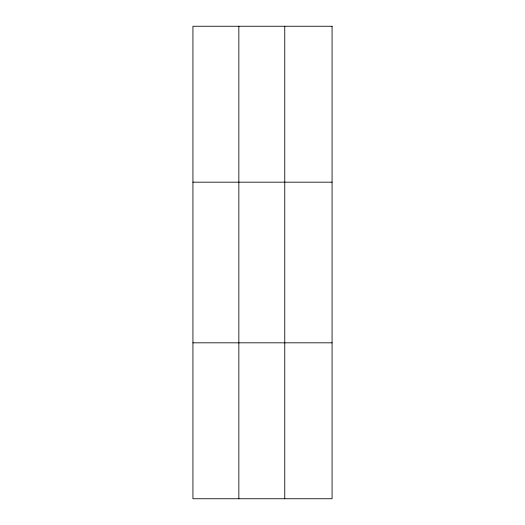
<?xml version="1.0" encoding="UTF-8"?>
<svg xmlns="http://www.w3.org/2000/svg" width="525" height="525" viewBox="0 0 525 525"><rect width="100%" height="100%" fill="white"/><g stroke="black" fill="none" stroke-linecap="round" stroke-linejoin="round"><path stroke-width="0.79" d="M238.849 498.75L238.849 26.25M284.76 498.75L284.76 26.25M192.931 182.175L332.069 182.175M192.931 342.825L332.069 342.825M332.069 26.25L332.069 498.75L192.931 498.75L192.931 26.25L332.069 26.25"/></g></svg>
